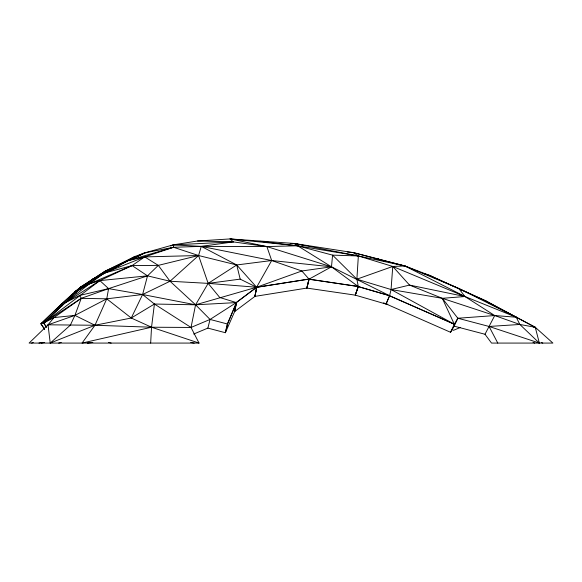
<?xml version="1.0" encoding="UTF-8"?>
<svg xmlns="http://www.w3.org/2000/svg" width="582" height="582" viewBox="0 0 582 582"><rect width="100%" height="100%" fill="white"/><g stroke="black" fill="none" stroke-linecap="round" stroke-linejoin="round"><path stroke-width="0.87" d="M150.665 343.074L151.531 327.222L154.426 304.037L142.597 294.521L108.594 288.621L79.705 295.43L65.126 302.778L43.606 323.032L46.444 327.171M193.697 334.039L207.876 328.11L225.372 332.715L234.648 311.552L254.931 296.383L306.852 288.083L355.275 295.139L358.294 286.584L356.882 279.185L358.352 255.949L353.485 252.639L293.837 243.429L230.086 238.926L197.531 240.999L173.21 244.869L144.962 252.806L134.886 256.487L105.517 270.986L80.738 287.006L60.819 304.692L40.995 323.781L44.676 329.376L40.907 323.832L60.906 304.648L61.823 306.052M536.138 328.866L535.265 327.288L516.212 317.205L494.729 315.553L457.852 318.245L454.331 324.247L389.591 295.729L331.485 266.818L301.832 270.986L256.604 287.239L236.328 302.582L227.598 324.043L225.372 332.715L227.3 323.963L236.641 302.662L234.648 311.552L236.241 302.553L256.691 287.268L254.931 296.383L256.604 287.239L271.685 260.525L266.862 246.572L230.086 238.926L233.346 241.894L266.862 246.572L297.351 245.771L358.352 255.949L404.919 265.981L429.407 275.344L485.264 300.639L535.265 327.288L552.9 343.074L491.521 343.074L484.995 334.257L454.164 326.167L450.57 332.293L383.611 302.844M234.648 311.552L236.328 302.582L219.749 297.489L208.152 283.376L198.571 255.527L201.263 246.382L233.346 241.894L197.531 240.999M358.294 286.584L309.057 279.134L256.604 287.239L236.728 264.963L198.571 255.527L158.311 265.377L147.522 275.846L108.594 288.621L81.233 298.34L54.01 317.583L48.022 324.807L29.1 343.074L199.037 343.074L191.02 327.455L195.581 304.801L208.152 283.376L236.728 264.963L271.685 260.525L331.485 266.818L358.294 286.584L389.591 295.729L391.06 289.53L392.763 266.447L358.352 255.949L293.837 243.429L290.229 243.574M254.931 296.383L256.757 287.348L308.904 279.018L306.852 288.083L309.129 279.287L358.228 286.431L355.275 295.139L386.026 304.073L387.823 304.175M306.852 288.083L309.057 279.134L331.485 266.818L332.577 255.134L297.351 245.771L260.343 241.355L258.568 241.537M207.876 328.11L210.058 319.438L236.328 302.582L195.581 304.801L154.426 304.037L131.256 318.019L94.968 325.258L50.234 343.074L48.022 324.807L74.903 315.393L106.753 298.828L142.597 294.521L195.581 304.801L256.604 287.239L240.191 279.127L208.152 283.376L170.031 281.244L147.522 275.846L99.842 280.597L89.359 283.878L77.384 290.891L65.104 302.786M199.037 343.074L151.531 327.222L131.256 318.019L142.597 294.521L147.522 275.846L132.078 265.581L104.193 273.103L92.538 279.324L77.384 290.891L65.126 302.778L99.842 280.597L132.078 265.581L144.685 256.909L173.545 247.277L201.263 246.382L266.862 246.572L331.485 266.818L293.837 243.429L299.934 244.666M355.275 295.139L358.294 286.606L389.591 295.7L386.026 304.073L389.554 295.816L454.367 324.159M151.531 327.222L82.062 343.074L94.968 325.258L106.753 298.828L108.594 288.621L99.842 280.597L43.606 323.032L54.01 317.583L74.903 315.393L94.968 325.258L151.531 327.222L191.02 327.455L210.058 319.438L227.598 324.043M454.164 326.167L457.852 318.245L442.313 298.326L409.532 285.085L392.763 266.447L356.882 279.185L332.577 255.134L358.352 255.949M450.57 332.293L454.331 324.247L442.313 298.326L391.06 289.53L356.882 279.185M484.995 334.257L494.729 315.553L519.85 324.465L535.265 327.288L539.347 343.074L489.069 326.458L457.852 318.245M515.994 317.612L516.212 317.205L485.264 300.639L429.407 275.344L423.34 273.424M77.275 290.956L80.847 286.941M65.002 302.844L43.73 322.966L46.509 327.135M62.856 303.44L60.819 304.692L61.75 306.096L60.768 304.728L75.18 291.48L76.097 292.892L75.158 291.495L80.709 287.028L105.517 270.986L144.962 252.806L173.545 247.277L198.571 255.527L170.031 281.244L142.597 294.521M50.234 343.074L70.349 325.163L74.903 315.393L81.233 298.34L79.705 295.43M65.126 302.778L89.359 283.878L104.193 273.103L128.346 260.525L144.962 252.806L146.766 252.653M94.793 278.458L97.652 276.465M99.085 275.468L105.517 270.986M42.486 322.748L40.995 323.781L42.537 322.974M43.606 323.032L81.233 298.34L106.753 298.828L131.256 318.019M76.053 292.921L75.122 291.509L79.523 288.643M127.764 260.503L134.886 256.487M86.02 284.052L80.738 287.006L77.384 290.891L104.193 273.103L144.685 256.909L198.571 255.527M75.122 291.509L77.442 290.251M233.346 241.894L173.21 244.869L173.545 247.277L128.346 260.525L92.538 279.324L106.251 272.391M110.282 270.354L116.735 267.087M118.35 266.272L119.957 265.457M134.478 258.11L144.962 252.806M170.759 246.004L173.21 244.869L201.263 246.382L271.685 260.525L301.832 270.986L309.057 279.134M42.806 342.354L41.169 343.074L44.69 342.449M89.359 283.878L132.078 265.581L158.311 265.377L170.031 281.244L195.581 304.801L210.058 319.438M460.195 327.535L453.48 330.321L451.894 329.485M89.192 342.463L87.489 343.074L92.865 342.478M31.61 343.074L33.319 342.485M38.965 343.074L41.584 342.405M58.673 343.074L61.292 342.471M128.346 260.525L144.685 256.909L158.311 265.377M539.347 343.074L519.85 324.465L516.212 317.205L464.916 296.514L442.313 298.326L494.729 315.553L464.916 296.514L404.919 265.981L353.485 252.639L347.294 251.999M519.85 324.465L489.069 326.458L497.777 343.074M404.919 265.981L392.763 266.447L464.916 296.514L458.776 288.432L404.919 265.981L353.485 252.639M533.629 327.317L535.265 327.288M376.474 259.157L378.271 259.165L386.07 261.631M94.968 325.258L48.022 324.807M208.152 283.376L256.604 287.239M230.086 238.926L297.351 245.771M190.721 342.492L194.243 343.074M374.735 258.539L378.271 259.165L379.864 260.045M301.672 245.022L303.418 245.378M464.916 296.514L409.532 285.085L391.06 289.53L454.331 324.247M108.565 342.442L111.169 343.074M541.136 342.463L542.78 343.074M533.01 342.332L534.632 343.074M458.776 288.432L516.212 317.205M429.407 275.344L434.237 277.869M201.263 246.382L236.728 264.963L240.191 279.127M485.264 300.639L489.84 303.455M154.426 304.037L191.02 327.455"/></g></svg>
